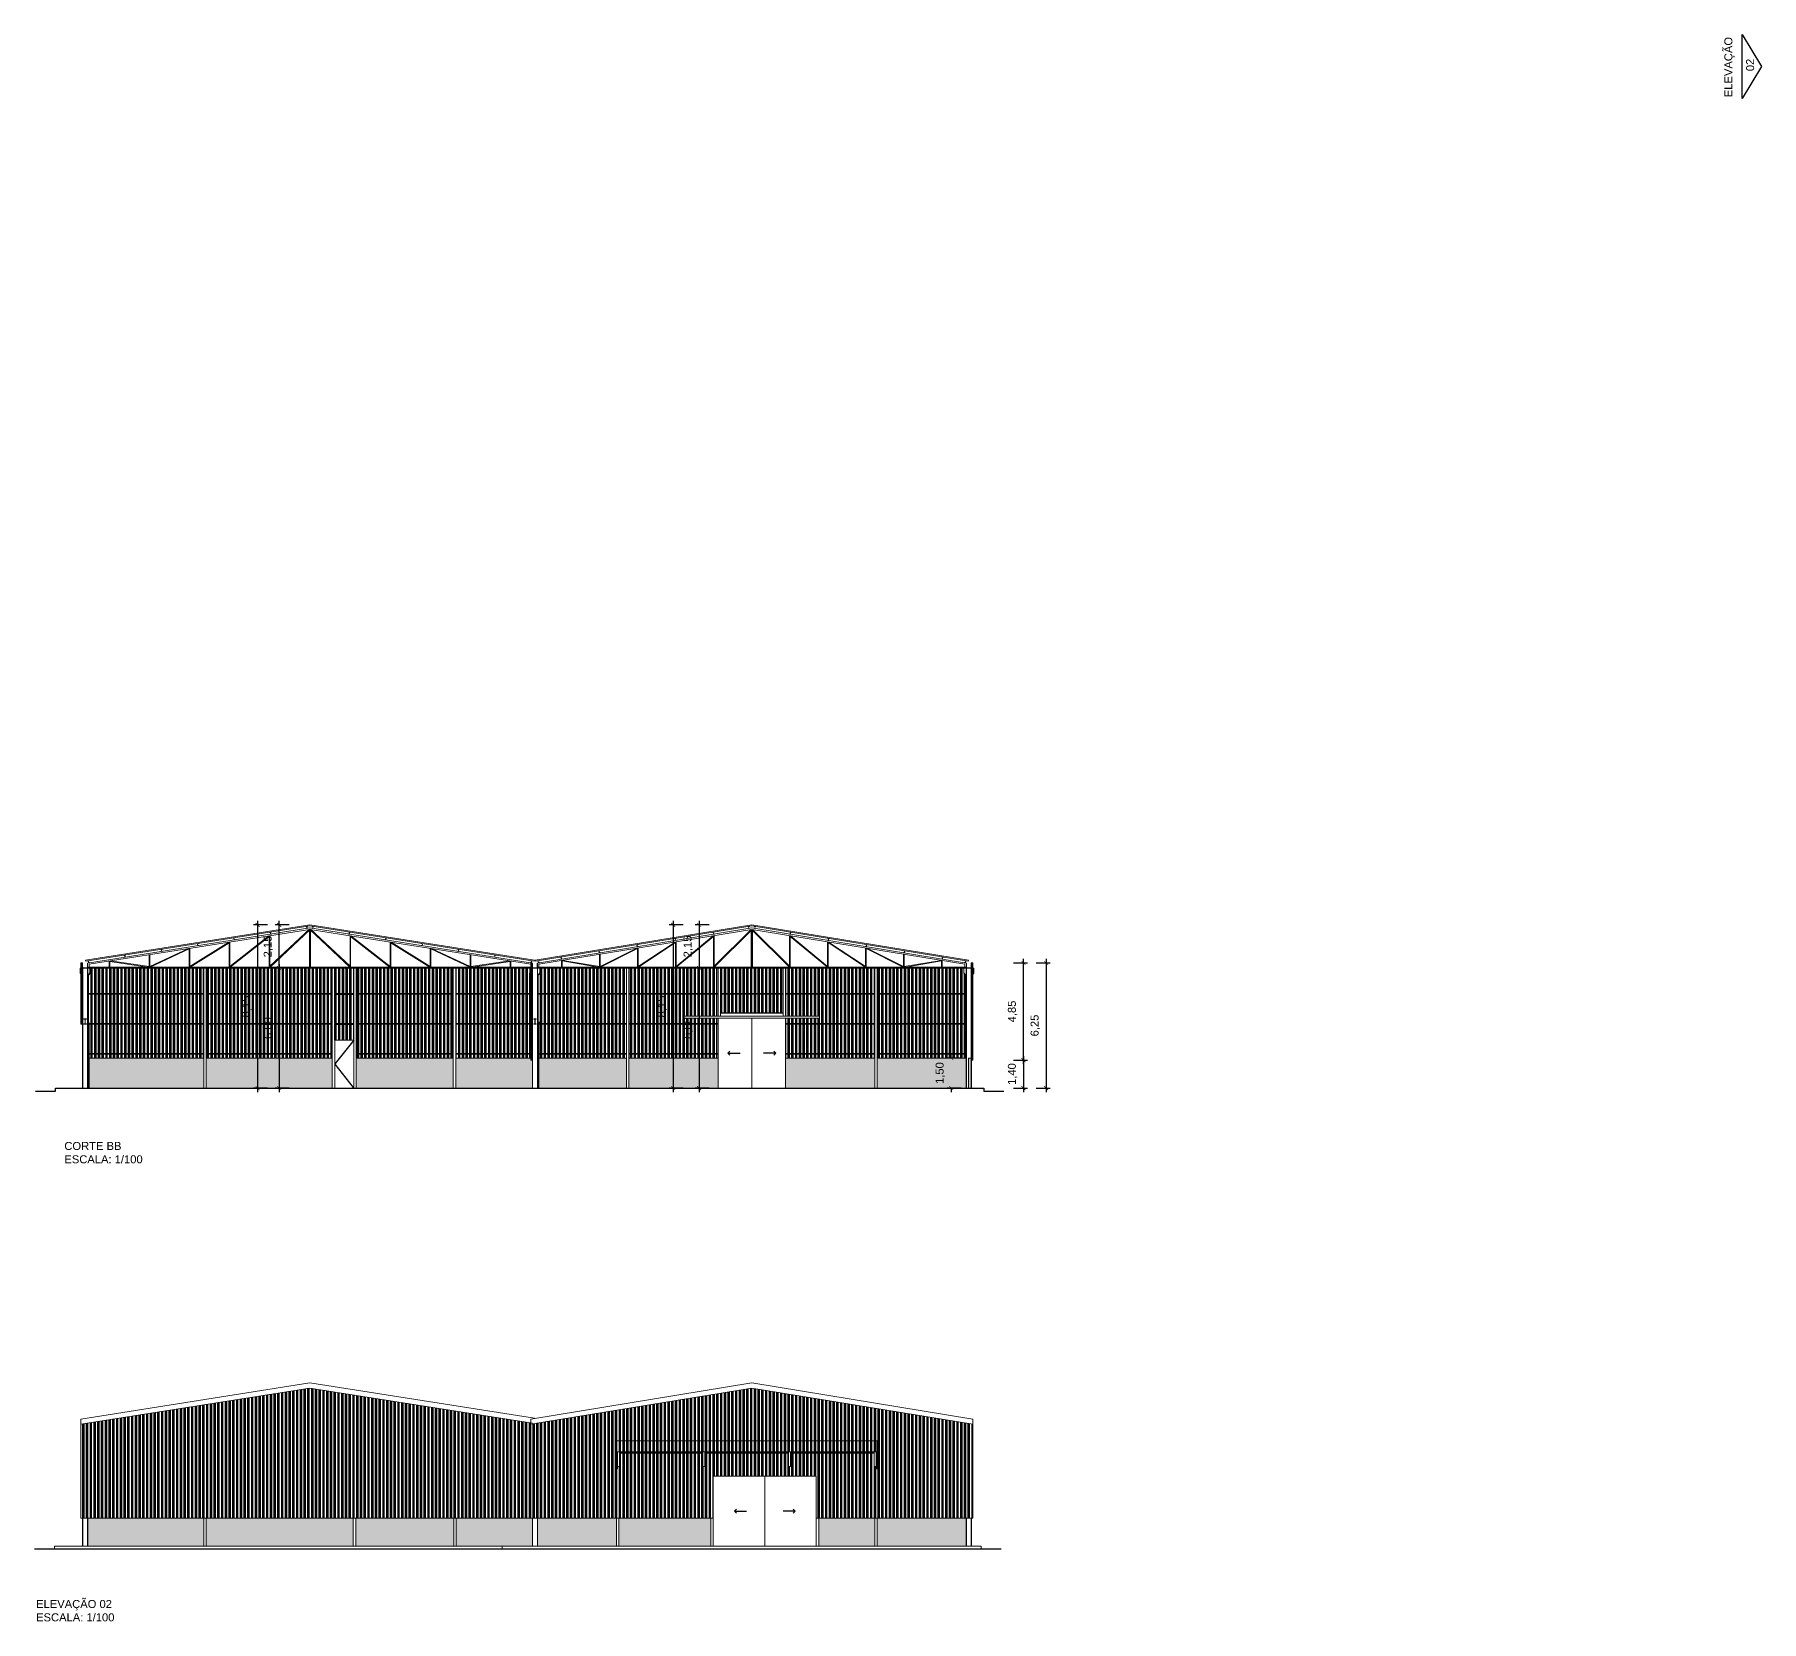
# Model space of a CAD drawing. Header units: inches. Extents: x 1286 to 7442, y -84 to 3420.
# Drawn here: x 2352.4 to 2438.7, y 57.8 to 137.1 of the extents above; entities that cross this region are included whole.
import ezdxf

# ---------------------------------------------------------------- set-up
doc = ezdxf.new("R2010")
doc.units = ezdxf.units.IN
doc.header["$LTSCALE"] = 3
doc.header["$MEASUREMENT"] = 0
doc.linetypes.add('DASHED', pattern=[0.75, 0.5, -0.25])
for name, color, linetype, lineweight in [('ARQ_AÇO', 4, 'Continuous', 5), ('ARQ_ESQUADRIAS', 3, 'Continuous', 5), ('ARQ_PAREDE', 5, 'Continuous', 5), ('ARQ_VISTA', 2, 'Continuous', 5)]:
    doc.layers.add(name, color=color, linetype=linetype, lineweight=lineweight)
for name, color, linetype in [('ARQ_COTAS', 133, 'Continuous'), ('ARQ_HATCH', 8, 'Continuous'), ('ARQ_INDICAÇÃO', 133, 'Continuous'), ('ARQ_TEXTO', 133, 'Continuous')]:
    doc.layers.add(name, color=color, linetype=linetype)
doc.styles.add('1 - 200', font='arial.ttf', dxfattribs={"height": 0.4})
doc.dimstyles.new('1 - 200', dxfattribs={"dimtxt": 0.4, "dimasz": 0.2, "dimexe": 0.2, "dimexo": 0.2, "dimgap": 0.3, "dimtad": 1, "dimzin": 4, "dimtxsty": '1 - 200', "dimblk": 'ARCHTICK', "dimcen": 0.1, "dimdle": 0.2, "dimclrd": 256, "dimclre": 256, "dimclrt": 256, "dimazin": 0, "dimtfac": 1, "dimtix": 1, "dimtofl": 0, "dimtmove": 2, "dimatfit": 3, "dimldrblk": 'OPEN90', "dimfxl": 0.5, "dimfxlon": 1, "dimtolj": 1, "dimtzin": 0, "dimlwd": -1, "dimlwe": -1, "dimarcsym": 0})
pattern_1 = [(37.5, (0, 0), (-0.01259867, 0.385364754), [0, -0.304, 0, -0.34, 0, -0.325]), (7.5, (0, 0), (0.35395534, 0.56442921), [0, -0.164, 0, -0.274, 0, -0.105]), (327.5, (-0.246, 0), (0.622828372, 0.00113181), [0, -0.1, 0, -0.36, 0, -0.47]), (317.5, (-0.246, 0), (0.60122532, 0.17553511), [0, -0.05, 0, -0.236, 0, -0.27])]

# ---------------------------------------------------------------- blocks, each defined once
blk = doc.blocks.new('A$Cad615786')
at = {"layer": 'ARQ_AÇO'}
blk.add_lwpolyline([(0.05, 0.005), (0.005, 0.005), (0.005, 0.095), (0.05, 0.095), (0.05, 0.1), (0, 0.1), (0, 0), (0.05, 0), (0.05, 0), (0.05, 0.005)], dxfattribs=at)
blk = doc.blocks.new('A$Cf1c9a2c4')
at = {"layer": 'ARQ_AÇO'}
blk.add_lwpolyline([(-0.01, 0.0025), (-0.01, 0.06), (0, 0.06), (0, -0.06), (-0.01, -0.06), (-0.01, -0.0025), (-0.25, -0.0025), (-0.25, -0.06), (-0.26, -0.06), (-0.26, 0.06), (-0.25, 0.06), (-0.25, 0.0025), (-0.01, 0.0025)], dxfattribs=at)
blk = doc.blocks.new('_ArchTick')
at = {"color": 0, "linetype": 'ByBlock', "const_width": 0.15}
blk.add_lwpolyline([(-0.5, -0.5), (0.5, 0.5)], dxfattribs=at)
blk = doc.blocks.new('*D183')
at = {"layer": 'ARQ_COTAS', "transparency": 16777216}
for p, q in [((2398.709, 85.995), (2398.009, 85.995)), ((2398.209, 85.995), (2398.209, 86.195)), ((2398.709, 84.495), (2398.009, 84.495)), ((2398.209, 84.495), (2398.209, 84.295))]:
    blk.add_line(p, q, dxfattribs=at)
at = {"layer": 'Defpoints', "color": 0, "transparency": 16777216}
for p in [(2399.066, 85.995), (2398.209, 84.495), (2399.066, 84.495)]:
    blk.add_point(p, dxfattribs=at)
at = {"layer": 'ARQ_COTAS', "transparency": 16777216, "xscale": 0.2, "yscale": 0.2, "zscale": 0.2}
for p, rotation in [((2398.209, 85.995), 270), ((2398.209, 84.495), 90)]:
    blk.add_blockref('_ArchTick', p, dxfattribs=dict(at, rotation=rotation))
at = {"layer": 'ARQ_COTAS', "transparency": 16777216, "insert": (2397.668, 85.245), "char_height": 0.4, "attachment_point": 5, "rotation": 90, "style": '1 - 200'}
blk.add_mtext('\\A1;1,50', dxfattribs=at)
blk = doc.blocks.new('_Open90')
at = {"color": 0, "linetype": 'ByBlock', "lineweight": -2}
for p, q in [((0, 0), (-1, 0)), ((-0.5, 0.5), (0, 0)), ((0, 0), (-0.5, -0.5))]:
    blk.add_line(p, q, dxfattribs=at)
blk = doc.blocks.new('*D184')
at = {"layer": 'ARQ_COTAS', "transparency": 16777216}
for p, q in [((2401.319, 85.895), (2402.019, 85.895)), ((2401.819, 86.095), (2401.819, 84.295)), ((2401.319, 84.495), (2402.019, 84.495))]:
    blk.add_line(p, q, dxfattribs=at)
at = {"layer": 'Defpoints', "color": 0, "transparency": 16777216}
for p in [(2399.296, 85.895), (2399.296, 84.495), (2401.819, 84.495)]:
    blk.add_point(p, dxfattribs=at)
at = {"layer": 'ARQ_COTAS', "transparency": 16777216, "xscale": 0.2, "yscale": 0.2, "zscale": 0.2}
for p, rotation in [((2401.819, 85.895), 90), ((2401.819, 84.495), 270)]:
    blk.add_blockref('_ArchTick', p, dxfattribs=dict(at, rotation=rotation))
at = {"layer": 'ARQ_COTAS', "transparency": 16777216, "insert": (2401.279, 85.195), "char_height": 0.4, "attachment_point": 5, "rotation": 90, "style": '1 - 200'}
blk.add_mtext('\\A1;1,40', dxfattribs=at)
blk = doc.blocks.new('*D185')
at = {"layer": 'ARQ_COTAS', "transparency": 16777216}
for p, q in [((2401.319, 90.747), (2402.019, 90.747)), ((2401.819, 85.695), (2401.819, 90.947)), ((2401.319, 85.895), (2402.019, 85.895))]:
    blk.add_line(p, q, dxfattribs=at)
at = {"layer": 'Defpoints', "color": 0, "transparency": 16777216}
for p in [(2399.296, 90.747), (2401.819, 90.747), (2399.296, 85.895)]:
    blk.add_point(p, dxfattribs=at)
at = {"layer": 'ARQ_COTAS', "transparency": 16777216, "xscale": 0.2, "yscale": 0.2, "zscale": 0.2}
for p, rotation in [((2401.819, 90.747), 90), ((2401.819, 85.895), 270)]:
    blk.add_blockref('_ArchTick', p, dxfattribs=dict(at, rotation=rotation))
at = {"layer": 'ARQ_COTAS', "transparency": 16777216, "insert": (2401.279, 88.321), "char_height": 0.4, "attachment_point": 5, "rotation": 90, "style": '1 - 200'}
blk.add_mtext('\\A1;4,85', dxfattribs=at)
blk = doc.blocks.new('*D186')
at = {"layer": 'ARQ_COTAS', "transparency": 16777216}
for p, q in [((2402.456, 90.747), (2403.156, 90.747)), ((2402.956, 90.947), (2402.956, 84.295)), ((2402.456, 84.495), (2403.156, 84.495))]:
    blk.add_line(p, q, dxfattribs=at)
at = {"layer": 'Defpoints', "color": 0, "transparency": 16777216}
for p in [(2399.296, 90.747), (2399.296, 84.495), (2402.956, 84.495)]:
    blk.add_point(p, dxfattribs=at)
at = {"layer": 'ARQ_COTAS', "transparency": 16777216, "xscale": 0.2, "yscale": 0.2, "zscale": 0.2}
for p, rotation in [((2402.956, 90.747), 90), ((2402.956, 84.495), 270)]:
    blk.add_blockref('_ArchTick', p, dxfattribs=dict(at, rotation=rotation))
at = {"layer": 'ARQ_COTAS', "transparency": 16777216, "insert": (2402.415, 87.621), "char_height": 0.4, "attachment_point": 5, "rotation": 90, "style": '1 - 200'}
blk.add_mtext('\\A1;6,25', dxfattribs=at)
blk = doc.blocks.new('*D187')
at = {"layer": 'ARQ_COTAS', "transparency": 16777216}
for p, q in [((2364.624, 90.695), (2364.624, 84.295)), ((2365.124, 90.495), (2364.424, 90.495)), ((2365.124, 84.495), (2364.424, 84.495))]:
    blk.add_line(p, q, dxfattribs=at)
at = {"layer": 'Defpoints', "color": 0, "transparency": 16777216}
for p in [(2366.161, 90.495), (2364.624, 84.495), (2366.161, 84.495)]:
    blk.add_point(p, dxfattribs=at)
at = {"layer": 'ARQ_COTAS', "transparency": 16777216, "xscale": 0.2, "yscale": 0.2, "zscale": 0.2}
for p, rotation in [((2364.624, 90.495), 90), ((2364.624, 84.495), 270)]:
    blk.add_blockref('_ArchTick', p, dxfattribs=dict(at, rotation=rotation))
at = {"layer": 'ARQ_COTAS', "transparency": 16777216, "insert": (2364.083, 87.495), "char_height": 0.4, "attachment_point": 5, "rotation": 90, "style": '1 - 200'}
blk.add_mtext('\\A1;6,00', dxfattribs=at)
blk = doc.blocks.new('*D188')
at = {"layer": 'ARQ_COTAS', "transparency": 16777216}
for p, q in [((2365.124, 92.647), (2364.424, 92.647)), ((2364.624, 90.295), (2364.624, 92.847)), ((2365.124, 90.495), (2364.424, 90.495))]:
    blk.add_line(p, q, dxfattribs=at)
at = {"layer": 'Defpoints', "color": 0, "transparency": 16777216}
for p in [(2364.624, 92.647), (2366.16, 92.647), (2366.161, 90.495)]:
    blk.add_point(p, dxfattribs=at)
at = {"layer": 'ARQ_COTAS', "transparency": 16777216, "xscale": 0.2, "yscale": 0.2, "zscale": 0.2}
for p, rotation in [((2364.624, 92.647), 90), ((2364.624, 90.495), 270)]:
    blk.add_blockref('_ArchTick', p, dxfattribs=dict(at, rotation=rotation))
at = {"layer": 'ARQ_COTAS', "transparency": 16777216, "insert": (2364.083, 91.571), "char_height": 0.4, "attachment_point": 5, "rotation": 90, "style": '1 - 200'}
blk.add_mtext('\\A1;2,15', dxfattribs=at)
blk = doc.blocks.new('*D189')
at = {"layer": 'ARQ_COTAS', "transparency": 16777216}
for p, q in [((2364.045, 92.647), (2363.345, 92.647)), ((2363.545, 92.847), (2363.545, 84.295)), ((2364.045, 84.495), (2363.345, 84.495))]:
    blk.add_line(p, q, dxfattribs=at)
at = {"layer": 'Defpoints', "color": 0, "transparency": 16777216}
for p in [(2366.16, 92.647), (2363.545, 84.495), (2366.161, 84.495)]:
    blk.add_point(p, dxfattribs=at)
at = {"layer": 'ARQ_COTAS', "transparency": 16777216, "xscale": 0.2, "yscale": 0.2, "zscale": 0.2}
for p, rotation in [((2363.545, 92.647), 90), ((2363.545, 84.495), 270)]:
    blk.add_blockref('_ArchTick', p, dxfattribs=dict(at, rotation=rotation))
at = {"layer": 'ARQ_COTAS', "transparency": 16777216, "insert": (2363.004, 88.571), "char_height": 0.4, "attachment_point": 5, "rotation": 90, "style": '1 - 200'}
blk.add_mtext('\\A1;8,15', dxfattribs=at)
blk = doc.blocks.new('*D190')
at = {"layer": 'ARQ_COTAS', "transparency": 16777216}
for p, q in [((2386.113, 92.647), (2385.413, 92.647)), ((2385.613, 92.847), (2385.613, 90.295)), ((2386.113, 90.495), (2385.413, 90.495))]:
    blk.add_line(p, q, dxfattribs=at)
at = {"layer": 'Defpoints', "color": 0, "transparency": 16777216}
for p in [(2388.246, 92.647), (2385.613, 90.495), (2388.246, 90.495)]:
    blk.add_point(p, dxfattribs=at)
at = {"layer": 'ARQ_COTAS', "transparency": 16777216, "xscale": 0.2, "yscale": 0.2, "zscale": 0.2}
for p, rotation in [((2385.613, 92.647), 90), ((2385.613, 90.495), 270)]:
    blk.add_blockref('_ArchTick', p, dxfattribs=dict(at, rotation=rotation))
at = {"layer": 'ARQ_COTAS', "transparency": 16777216, "insert": (2385.072, 91.571), "char_height": 0.4, "attachment_point": 5, "rotation": 90, "style": '1 - 200'}
blk.add_mtext('\\A1;2,15', dxfattribs=at)
blk = doc.blocks.new('*D191')
at = {"layer": 'ARQ_COTAS', "transparency": 16777216}
for p, q in [((2385.613, 90.695), (2385.613, 84.295)), ((2386.113, 90.495), (2385.413, 90.495)), ((2386.113, 84.495), (2385.413, 84.495))]:
    blk.add_line(p, q, dxfattribs=at)
at = {"layer": 'Defpoints', "color": 0, "transparency": 16777216}
for p in [(2388.246, 90.495), (2385.613, 84.495), (2388.246, 84.495)]:
    blk.add_point(p, dxfattribs=at)
at = {"layer": 'ARQ_COTAS', "transparency": 16777216, "xscale": 0.2, "yscale": 0.2, "zscale": 0.2}
for p, rotation in [((2385.613, 90.495), 90), ((2385.613, 84.495), 270)]:
    blk.add_blockref('_ArchTick', p, dxfattribs=dict(at, rotation=rotation))
at = {"layer": 'ARQ_COTAS', "transparency": 16777216, "insert": (2385.072, 87.495), "char_height": 0.4, "attachment_point": 5, "rotation": 90, "style": '1 - 200'}
blk.add_mtext('\\A1;6,00', dxfattribs=at)
blk = doc.blocks.new('*D192')
at = {"layer": 'ARQ_COTAS', "transparency": 16777216}
for p, q in [((2384.815, 92.647), (2384.115, 92.647)), ((2384.315, 92.847), (2384.315, 84.295)), ((2384.815, 84.495), (2384.115, 84.495))]:
    blk.add_line(p, q, dxfattribs=at)
at = {"layer": 'Defpoints', "color": 0, "transparency": 16777216}
for p in [(2388.246, 92.647), (2384.315, 84.495), (2388.246, 84.495)]:
    blk.add_point(p, dxfattribs=at)
at = {"layer": 'ARQ_COTAS', "transparency": 16777216, "xscale": 0.2, "yscale": 0.2, "zscale": 0.2}
for p, rotation in [((2384.315, 92.647), 90), ((2384.315, 84.495), 270)]:
    blk.add_blockref('_ArchTick', p, dxfattribs=dict(at, rotation=rotation))
at = {"layer": 'ARQ_COTAS', "transparency": 16777216, "insert": (2383.774, 88.571), "char_height": 0.4, "attachment_point": 5, "rotation": 90, "style": '1 - 200'}
blk.add_mtext('\\A1;8,15', dxfattribs=at)

msp = doc.modelspace()

# ---------------------------------------------------------------- hatches: boundary and pattern name
at = {"layer": 'ARQ_HATCH'}
h = msp.add_hatch(dxfattribs=at)
h.set_pattern_fill('ANSI32', scale=0.5, angle=45)
h.set_pattern_definition([(90, (2367.97028, 87.28507), (-0.1875, 0), []), (90, (2368.03278, 87.34757), (-0.1875, 0), [])])
h.paths.add_polyline_path([(2368.346, 87.695), (2367.396, 87.695), (2367.396, 86.895), (2368.346, 86.895)])
h.paths.add_polyline_path([(2368.346, 89.195), (2367.396, 89.195), (2367.396, 87.725), (2368.346, 87.725)])
h.paths.add_polyline_path([(2368.346, 90.495), (2367.396, 90.495), (2367.396, 89.225), (2368.346, 89.225)])
h.paths.add_polyline_path([(2377.196, 86.195), (2373.446, 86.195), (2373.446, 85.995), (2377.196, 85.995)])
h.paths.add_polyline_path([(2373.326, 86.195), (2368.466, 86.195), (2368.466, 85.995), (2373.326, 85.995)])
h.paths.add_polyline_path([(2367.276, 86.195), (2360.976, 86.195), (2360.976, 85.995), (2367.276, 85.995)])
h.paths.add_polyline_path([(2360.856, 86.195), (2355.126, 86.195), (2355.126, 85.995), (2360.856, 85.995)])
h.paths.add_polyline_path([(2373.326, 87.695), (2368.466, 87.695), (2368.466, 86.225), (2373.326, 86.225)])
h.paths.add_polyline_path([(2377.196, 87.695), (2373.446, 87.695), (2373.446, 86.225), (2377.196, 86.225)])
h.paths.add_polyline_path([(2377.196, 89.195), (2373.446, 89.195), (2373.446, 87.725), (2377.196, 87.725)])
h.paths.add_polyline_path([(2373.326, 89.195), (2368.466, 89.195), (2368.466, 87.725), (2373.326, 87.725)])
h.paths.add_polyline_path([(2373.326, 90.495), (2368.466, 90.495), (2368.466, 89.225), (2373.326, 89.225)])
h.paths.add_polyline_path([(2377.196, 90.195), (2377.156, 90.245), (2377.156, 90.495), (2373.446, 90.495), (2373.446, 89.225), (2377.196, 89.225)])
h.paths.add_polyline_path([(2367.276, 90.495), (2360.976, 90.495), (2360.976, 89.225), (2367.276, 89.225)])
h.paths.add_polyline_path([(2367.276, 89.195), (2360.976, 89.195), (2360.976, 87.725), (2367.276, 87.725)])
h.paths.add_polyline_path([(2367.276, 87.695), (2360.976, 87.695), (2360.976, 86.225), (2367.276, 86.225)])
h.paths.add_polyline_path([(2360.856, 87.695), (2355.126, 87.695), (2355.126, 86.225), (2360.856, 86.225)])
h.paths.add_polyline_path([(2360.856, 89.195), (2355.056, 89.195), (2355.056, 87.755), (2355.126, 87.755), (2360.856, 87.725)])
h.paths.add_polyline_path([(2360.856, 90.495), (2355.176, 90.495), (2355.176, 90.245), (2355.056, 90.095), (2355.056, 89.225), (2360.856, 89.225)])
h = msp.add_hatch(dxfattribs=at)
h.set_pattern_fill('ANSI32', color=250, scale=0.5, angle=45)
h.paths.add_polyline_path([(2386.556, 87.695), (2382.106, 87.695), (2382.106, 86.225), (2386.556, 86.225)])
h.paths.add_polyline_path([(2381.986, 87.695), (2377.606, 87.695), (2377.606, 86.225), (2381.986, 86.225)])
h.paths.add_polyline_path([(2381.986, 89.195), (2377.536, 89.195), (2377.536, 87.795), (2377.626, 87.795), (2377.626, 87.725), (2381.986, 87.725)])
h.paths.add_polyline_path([(2386.556, 89.195), (2382.106, 89.195), (2382.106, 87.725), (2386.556, 87.725), (2386.556, 87.995), (2384.866, 87.995), (2384.866, 88.095), (2386.556, 88.095)])
h.paths.add_polyline_path([(2386.556, 90.495), (2382.106, 90.495), (2382.106, 89.225), (2386.556, 89.225)])
h.paths.add_polyline_path([(2381.986, 90.495), (2377.656, 90.495), (2377.656, 90.245), (2377.536, 90.095), (2377.536, 89.225), (2381.986, 89.225)])
h.paths.add_polyline_path([(2389.816, 90.495), (2386.676, 90.495), (2386.676, 89.225), (2389.816, 89.225)])
h.paths.add_polyline_path([(2389.816, 89.195), (2386.676, 89.195), (2386.676, 88.255), (2389.816, 88.255)])
h.paths.add_polyline_path([(2394.386, 89.195), (2389.936, 89.195), (2389.936, 88.095), (2391.626, 88.095), (2391.626, 87.995), (2389.936, 87.995), (2389.936, 87.725), (2394.386, 87.725)])
h.paths.add_polyline_path([(2394.386, 87.695), (2389.936, 87.695), (2389.936, 86.225), (2394.386, 86.225)])
h.paths.add_polyline_path([(2398.956, 87.695), (2394.506, 87.695), (2394.506, 86.225), (2398.956, 86.225)])
h.paths.add_polyline_path([(2398.956, 89.195), (2394.506, 89.195), (2394.506, 87.725), (2398.956, 87.725)])
h.paths.add_polyline_path([(2398.956, 90.095), (2398.836, 90.245), (2398.836, 90.495), (2394.506, 90.495), (2394.506, 89.225), (2398.956, 89.225)])
h.paths.add_polyline_path([(2394.386, 90.495), (2389.936, 90.495), (2389.936, 89.225), (2394.386, 89.225)])
h.paths.add_polyline_path([(2386.556, 86.195), (2382.106, 86.195), (2382.106, 85.995), (2386.556, 85.995)])
h.paths.add_polyline_path([(2381.986, 86.195), (2377.606, 86.195), (2377.606, 85.995), (2381.986, 85.995)])
h.paths.add_polyline_path([(2394.386, 86.195), (2389.936, 86.195), (2389.936, 85.995), (2394.386, 85.995)])
h.paths.add_polyline_path([(2398.956, 86.195), (2394.506, 86.195), (2394.506, 85.995), (2398.956, 85.995)])
h = msp.add_hatch(dxfattribs=at)
h.set_pattern_fill('AR-SAND', scale=0.2)
h.set_pattern_definition(pattern_1)
h.paths.add_polyline_path([(2367.276, 85.995), (2360.976, 85.995), (2360.976, 84.495), (2367.276, 84.495)])
h.paths.add_polyline_path([(2360.856, 85.995), (2355.126, 85.995), (2355.126, 84.495), (2360.856, 84.495)])
h.paths.add_polyline_path([(2377.276, 85.995), (2377.246, 85.995), (2377.246, 85.895), (2377.196, 85.895), (2377.196, 85.995), (2373.446, 85.995), (2373.446, 84.495), (2377.276, 84.495)])
h.paths.add_polyline_path([(2373.326, 85.995), (2368.466, 85.995), (2368.466, 84.495), (2373.326, 84.495)])
h = msp.add_hatch(dxfattribs=at)
h.set_pattern_fill('AR-SAND', color=250, scale=0.2)
h.set_pattern_definition(pattern_1)
h.paths.add_polyline_path([(2381.986, 85.995), (2377.606, 85.995), (2377.606, 84.495), (2381.986, 84.495)])
h.paths.add_polyline_path([(2386.556, 85.995), (2382.106, 85.995), (2382.106, 84.495), (2386.556, 84.495)])
h.paths.add_polyline_path([(2394.386, 85.995), (2389.936, 85.995), (2389.936, 84.495), (2394.386, 84.495)])
h.paths.add_polyline_path([(2398.956, 85.995), (2394.506, 85.995), (2394.506, 84.495), (2398.956, 84.495)])
h = msp.add_hatch(dxfattribs=at)
h.set_pattern_fill('ANSI32', color=250, scale=0.5, angle=45)
h.paths.add_polyline_path([(2377.196, 67.771), (2366.16, 69.509), (2354.716, 67.706), (2354.716, 63.01), (2377.196, 63.01)])
h = msp.add_hatch(dxfattribs=at)
h.set_pattern_fill('ANSI32', color=2, scale=0.5, angle=45)
h.paths.add_polyline_path([(2386.316, 65.11), (2391.466, 65.11), (2391.466, 63.01), (2399.296, 63.01), (2399.296, 67.705), (2388.246, 69.508), (2377.196, 67.705), (2377.196, 63.01), (2386.316, 63.01)])
h.paths.add_polyline_path([(2381.476, 65.476), (2381.476, 66.328), (2381.476, 66.864), (2394.506, 66.864), (2394.506, 66.328), (2394.506, 65.476), (2394.456, 65.476), (2394.456, 65.581), (2394.356, 65.581), (2394.356, 66.251), (2390.18, 66.251), (2390.18, 65.581), (2390.08, 65.581), (2390.08, 66.251), (2385.903, 66.251), (2385.903, 65.581), (2385.803, 65.581), (2385.803, 66.251), (2381.626, 66.251), (2381.626, 65.581), (2381.526, 65.581), (2381.526, 65.476)], flags=16)
h = msp.add_hatch(dxfattribs=at)
h.set_pattern_fill('ANSI32', color=3, scale=0.5, angle=45)
h.paths.add_polyline_path([(2394.506, 66.864), (2381.476, 66.864), (2381.476, 66.328), (2394.506, 66.328)])
h = msp.add_hatch(dxfattribs=at)
h.set_pattern_fill('AR-SAND', color=250, scale=0.2)
h.set_pattern_definition(pattern_1)
h.paths.add_polyline_path([(2377.276, 63.01), (2377.196, 63.01), (2373.476, 63.01), (2373.476, 61.61), (2375.764, 61.61), (2377.276, 61.61)])
h.paths.add_polyline_path([(2368.326, 63.01), (2360.976, 63.01), (2360.976, 61.61), (2368.326, 61.61)])
h.paths.add_polyline_path([(2373.356, 63.01), (2368.446, 63.01), (2368.446, 61.61), (2373.356, 61.61)])
h.paths.add_polyline_path([(2360.856, 63.01), (2355.056, 63.01), (2355.056, 61.61), (2360.856, 61.61)])
h = msp.add_hatch(dxfattribs=at)
h.set_pattern_fill('AR-SAND', scale=0.2)
h.set_pattern_definition(pattern_1)
h.paths.add_polyline_path([(2398.956, 63.01), (2394.506, 63.01), (2394.506, 61.61), (2398.956, 61.61)])
h.paths.add_polyline_path([(2394.386, 63.01), (2391.586, 63.01), (2391.586, 61.61), (2394.386, 61.61)])
h.paths.add_polyline_path([(2386.196, 63.01), (2381.596, 63.01), (2381.596, 61.61), (2386.196, 61.61)])
h.paths.add_polyline_path([(2381.476, 63.01), (2377.536, 63.01), (2377.536, 61.61), (2381.476, 61.61)])
at = {"layer": 'ARQ_PAREDE'}
h = msp.add_hatch(color=8, dxfattribs=at)
h.dxf.hatch_style = 1
h.paths.add_polyline_path([(2399.066, 85.995), (2399.206, 85.995), (2399.206, 84.495), (2399.066, 84.495)])

# ---------------------------------------------------------------- linework, layer by layer
for p, q in [((2367.396, 89.225), (2368.346, 89.225)), ((2367.396, 89.195), (2368.346, 89.195)), ((2367.396, 87.725), (2368.346, 87.725)), ((2367.396, 87.695), (2368.346, 87.695))]:
    msp.add_line(p, q)
at = {"color": 6}
msp.add_line((2400.705, 61.46), (2352.395, 61.46), dxfattribs=at)
msp.add_lwpolyline([(2352.44, 84.345), (2353.44, 84.345), (2353.44, 84.495), (2399.833, 84.495), (2399.833, 84.345), (2400.833, 84.345)], dxfattribs=at)
at = {"layer": 'ARQ_AÇO'}
msp.add_lwpolyline([(2354.944, 90.88), (2366.16, 92.647), (2377.376, 90.881), (2377.369, 90.831), (2366.16, 92.596), (2354.952, 90.831), (2354.944, 90.88)], dxfattribs=at)
for points in [[(2388.246, 92.647), (2399.066, 90.881), (2399.058, 90.831), (2388.246, 92.596), (2377.432, 90.831), (2377.424, 90.88)], [(2354.716, 87.695), (2354.766, 87.695), (2354.766, 90.745), (2354.716, 90.745)], [(2354.766, 90.715), (2354.796, 90.715), (2354.796, 90.745), (2354.766, 90.745)], [(2377.196, 87.695), (2377.246, 87.695), (2377.246, 90.745), (2377.196, 90.745)], [(2377.246, 90.715), (2377.276, 90.715), (2377.276, 90.745), (2377.246, 90.745)], [(2399.246, 90.715), (2399.216, 90.715), (2399.216, 90.745), (2399.246, 90.745)], [(2399.246, 90.745), (2399.296, 90.745), (2399.296, 85.895), (2399.246, 85.895)], [(2354.766, 89.195), (2354.796, 89.195), (2354.796, 89.225), (2354.766, 89.225)], [(2377.246, 89.195), (2377.276, 89.195), (2377.276, 89.225), (2377.246, 89.225)], [(2399.246, 89.195), (2399.216, 89.195), (2399.216, 89.225), (2399.246, 89.225)], [(2354.766, 87.695), (2354.796, 87.695), (2354.796, 87.725), (2354.766, 87.725)], [(2354.766, 87.695), (2354.796, 87.695), (2354.796, 87.725), (2354.766, 87.725)], [(2377.246, 87.695), (2377.276, 87.695), (2377.276, 87.725), (2377.246, 87.725)], [(2399.246, 87.695), (2399.216, 87.695), (2399.216, 87.725), (2399.246, 87.725)], [(2399.246, 86.195), (2399.216, 86.195), (2399.216, 86.225), (2399.246, 86.225)]]:
    msp.add_lwpolyline(points, close=True, dxfattribs=at)
for points in [[(2354.716, 90.745), (2354.796, 90.745), (2354.796, 90.545, 0.414214), (2354.846, 90.495), (2354.996, 90.495, 0.414214), (2355.046, 90.545), (2355.046, 90.745), (2355.044, 90.745), (2355.044, 90.545, -0.414214), (2354.996, 90.497), (2354.846, 90.497, -0.414214), (2354.798, 90.545), (2354.798, 90.747), (2354.714, 90.747), (2354.714, 90.495), (2354.716, 90.495)], [(2399.296, 90.745), (2399.216, 90.745), (2399.216, 90.545, -0.414214), (2399.166, 90.495), (2399.016, 90.495, -0.414214), (2398.966, 90.545), (2398.966, 90.745), (2398.968, 90.745), (2398.968, 90.545, 0.414214), (2399.016, 90.497), (2399.166, 90.497, 0.414214), (2399.214, 90.545), (2399.214, 90.747), (2399.298, 90.747), (2399.298, 90.495), (2399.296, 90.495)]]:
    msp.add_lwpolyline(points, format="xyb", close=True, dxfattribs=at)
msp.add_lwpolyline([(2377.276, 90.745), (2377.276, 90.545, 0.414214), (2377.326, 90.495), (2377.476, 90.495, 0.414214), (2377.526, 90.545), (2377.526, 90.745), (2377.524, 90.745), (2377.524, 90.545, -0.414214), (2377.476, 90.497), (2377.326, 90.497, -0.414214), (2377.278, 90.545), (2377.278, 90.745), (2377.276, 90.745)], format="xyb", dxfattribs=at)
at = {"layer": 'ARQ_COTAS'}
msp.add_lwpolyline([(2437.746, 137.134), (2438.706, 135.534), (2437.746, 133.934), (2437.746, 137.134)], dxfattribs=at)
at = {"layer": 'ARQ_ESQUADRIAS'}
for points in [[(2355.076, 87.755), (2355.126, 87.755), (2355.126, 84.495), (2355.076, 84.495)], [(2377.556, 87.755), (2377.606, 87.755), (2377.606, 84.495), (2377.556, 84.495)]]:
    msp.add_lwpolyline(points, close=True, dxfattribs=at)
msp.add_lwpolyline([(2377.556, 87.695), (2377.536, 87.695), (2377.536, 87.795), (2377.626, 87.795), (2377.626, 87.695), (2377.606, 87.695)], dxfattribs=at)
at = {"layer": 'ARQ_INDICAÇÃO', "linetype": 'DASHED'}
msp.add_lwpolyline([(2368.346, 86.895), (2367.396, 85.695), (2368.346, 84.495)], dxfattribs=at)
at = {"layer": 'ARQ_PAREDE'}
msp.add_lwpolyline([(2399.066, 85.995), (2399.206, 85.995), (2399.206, 84.495), (2399.066, 84.495)], close=True, dxfattribs=at)
at = {"layer": 'ARQ_VISTA'}
for p, q in [((2354.796, 90.495), (2354.796, 84.495)), ((2354.806, 90.495), (2354.806, 84.495)), ((2355.046, 90.495), (2355.046, 84.495)), ((2355.056, 90.495), (2355.056, 84.495)), ((2377.276, 90.495), (2377.276, 84.495)), ((2377.286, 90.495), (2377.286, 84.495)), ((2377.526, 90.495), (2377.526, 84.495)), ((2377.536, 90.495), (2377.536, 84.495)), ((2398.956, 90.495), (2398.956, 84.495)), ((2398.966, 90.495), (2398.966, 84.495)), ((2399.206, 90.495), (2399.206, 84.495)), ((2399.216, 90.495), (2399.216, 84.495)), ((2385.803, 66.3), (2381.626, 66.3)), ((2385.803, 66.295), (2381.626, 66.295)), ((2385.803, 66.29), (2381.626, 66.29)), ((2385.803, 66.261), (2381.626, 66.261)), ((2385.803, 66.256), (2381.626, 66.256)), ((2385.803, 66.251), (2381.626, 66.251)), ((2390.08, 66.3), (2385.903, 66.3)), ((2390.08, 66.295), (2385.903, 66.295)), ((2390.08, 66.29), (2385.903, 66.29)), ((2390.08, 66.261), (2385.903, 66.261)), ((2390.08, 66.256), (2385.903, 66.256)), ((2390.08, 66.251), (2385.903, 66.251)), ((2394.356, 66.3), (2390.18, 66.3)), ((2394.356, 66.295), (2390.18, 66.295)), ((2394.356, 66.29), (2390.18, 66.29)), ((2394.356, 66.261), (2390.18, 66.261)), ((2394.356, 66.256), (2390.18, 66.256)), ((2394.356, 66.251), (2390.18, 66.251))]:
    msp.add_line(p, q, dxfattribs=at)
at = {"layer": 'ARQ_VISTA', "color": 7}
for p, q in [((2360.856, 84.495), (2360.856, 90.495)), ((2360.976, 84.495), (2360.976, 90.495)), ((2367.276, 84.495), (2367.276, 90.495)), ((2367.396, 86.895), (2367.396, 90.495)), ((2368.346, 86.895), (2368.346, 90.495)), ((2368.466, 84.495), (2368.466, 90.495)), ((2373.326, 84.495), (2373.326, 90.495)), ((2373.446, 84.495), (2373.446, 90.495)), ((2360.856, 89.225), (2355.056, 89.225)), ((2360.856, 89.195), (2355.056, 89.195)), ((2367.276, 89.225), (2360.976, 89.225)), ((2367.276, 89.195), (2360.976, 89.195)), ((2373.326, 89.225), (2368.466, 89.225)), ((2373.326, 89.195), (2368.466, 89.195)), ((2377.196, 89.225), (2373.446, 89.225)), ((2377.196, 89.195), (2373.446, 89.195)), ((2360.856, 87.725), (2355.056, 87.725)), ((2360.856, 87.695), (2355.056, 87.695)), ((2367.276, 87.725), (2360.976, 87.725)), ((2367.276, 87.695), (2360.976, 87.695)), ((2373.326, 87.725), (2368.466, 87.725)), ((2373.326, 87.695), (2368.466, 87.695)), ((2377.196, 87.725), (2373.446, 87.725)), ((2377.196, 87.695), (2373.446, 87.695)), ((2360.856, 86.225), (2355.056, 86.225)), ((2360.856, 86.195), (2355.056, 86.195)), ((2360.856, 85.995), (2355.056, 85.995)), ((2367.276, 86.225), (2360.976, 86.225)), ((2367.276, 86.195), (2360.976, 86.195)), ((2367.276, 85.995), (2360.976, 85.995)), ((2373.326, 86.225), (2368.466, 86.225)), ((2373.326, 86.195), (2368.466, 86.195)), ((2373.326, 85.995), (2368.466, 85.995)), ((2377.196, 86.225), (2373.446, 86.225)), ((2377.196, 86.195), (2373.446, 86.195)), ((2377.196, 85.995), (2373.446, 85.995)), ((2377.276, 85.995), (2377.246, 85.995)), ((2377.276, 63.01), (2377.276, 61.61)), ((2377.286, 63.01), (2377.286, 61.61)), ((2377.526, 63.01), (2377.526, 61.61)), ((2377.536, 63.01), (2377.536, 61.61)), ((2381.476, 61.61), (2381.476, 63.01)), ((2381.596, 61.61), (2381.596, 63.01)), ((2386.196, 61.61), (2386.196, 63.01)), ((2386.316, 61.61), (2386.316, 63.01)), ((2391.466, 61.61), (2391.466, 63.01)), ((2391.586, 61.61), (2391.586, 63.01)), ((2394.386, 61.61), (2394.386, 63.01)), ((2394.506, 61.61), (2394.506, 63.01)), ((2398.956, 63.01), (2398.956, 61.61)), ((2398.966, 63.01), (2398.966, 61.61)), ((2399.206, 63.01), (2399.206, 61.61)), ((2399.216, 63.01), (2399.216, 61.61))]:
    msp.add_line(p, q, dxfattribs=at)
at = {"layer": 'ARQ_VISTA', "color": 250}
for p, q in [((2381.986, 84.495), (2381.986, 90.495)), ((2382.106, 84.495), (2382.106, 90.495)), ((2386.556, 88.095), (2386.556, 90.495)), ((2386.676, 88.095), (2386.676, 90.495)), ((2389.816, 88.095), (2389.816, 90.495)), ((2389.936, 88.095), (2389.936, 90.495)), ((2394.386, 84.495), (2394.386, 90.495)), ((2394.506, 84.495), (2394.506, 90.495)), ((2381.986, 89.225), (2377.536, 89.225)), ((2381.986, 89.195), (2377.536, 89.195)), ((2386.556, 89.225), (2382.106, 89.225)), ((2386.556, 89.195), (2382.106, 89.195)), ((2389.816, 89.225), (2386.676, 89.225)), ((2389.816, 89.195), (2386.676, 89.195)), ((2394.386, 89.225), (2389.936, 89.225)), ((2394.386, 89.195), (2389.936, 89.195)), ((2398.956, 89.225), (2394.506, 89.225)), ((2398.956, 89.195), (2394.506, 89.195)), ((2386.676, 88.255), (2389.816, 88.255)), ((2386.676, 88.245), (2389.816, 88.245)), ((2381.986, 87.725), (2377.626, 87.725)), ((2381.986, 87.695), (2377.626, 87.695)), ((2386.556, 87.725), (2382.106, 87.725)), ((2386.556, 87.695), (2382.106, 87.695)), ((2394.386, 87.725), (2389.936, 87.725)), ((2394.386, 87.695), (2389.936, 87.695)), ((2398.956, 87.725), (2394.506, 87.725)), ((2398.956, 87.695), (2394.506, 87.695)), ((2381.986, 86.225), (2377.536, 86.225)), ((2381.986, 86.195), (2377.536, 86.195)), ((2377.536, 85.995), (2381.986, 85.995)), ((2386.556, 86.225), (2382.106, 86.225)), ((2386.556, 86.195), (2382.106, 86.195)), ((2382.106, 85.995), (2386.556, 85.995)), ((2394.386, 86.225), (2389.936, 86.225)), ((2394.386, 86.195), (2389.936, 86.195)), ((2389.936, 85.995), (2394.386, 85.995)), ((2398.956, 86.225), (2394.506, 86.225)), ((2398.956, 86.195), (2394.506, 86.195)), ((2394.506, 85.995), (2398.956, 85.995)), ((2354.796, 63.01), (2354.796, 61.61)), ((2354.806, 63.01), (2354.806, 61.61)), ((2355.046, 63.01), (2355.046, 61.61)), ((2355.056, 63.01), (2355.056, 61.61)), ((2360.856, 63.01), (2360.856, 61.61)), ((2360.976, 63.01), (2360.976, 61.61)), ((2368.326, 63.01), (2368.326, 61.61)), ((2368.446, 63.01), (2368.446, 61.61)), ((2373.356, 63.01), (2373.356, 61.61)), ((2373.476, 63.01), (2373.476, 61.61))]:
    msp.add_line(p, q, dxfattribs=at)
at = {"layer": 'ARQ_VISTA', "color": 3}
for p, q in [((2381.476, 66.864), (2381.476, 66.328)), ((2381.476, 66.864), (2394.506, 66.864)), ((2394.506, 66.864), (2394.506, 66.328)), ((2381.476, 66.328), (2394.506, 66.328))]:
    msp.add_line(p, q, dxfattribs=at)
at = {"layer": 'ARQ_VISTA'}
for points in [[(2377.276, 90.545), (2377.276, 90.745), (2366.16, 92.495), (2355.046, 90.745), (2355.046, 90.545)], [(2377.201, 90.545), (2377.201, 90.681), (2366.16, 92.419), (2355.121, 90.681), (2355.121, 90.545)], [(2366.135, 92.428), (2364.159, 90.58)], [(2366.156, 92.406), (2364.166, 90.545)], [(2366.13, 92.415), (2366.13, 90.545)], [(2366.16, 92.419), (2366.16, 90.545)], [(2366.16, 92.419), (2366.16, 90.545)], [(2366.167, 92.406), (2368.157, 90.545)], [(2366.188, 92.428), (2368.164, 90.58)], [(2366.19, 92.415), (2366.19, 90.545)], [(2398.966, 90.545), (2398.966, 90.745), (2388.246, 92.495), (2377.526, 90.745)], [(2377.526, 90.745), (2377.526, 90.545), (2377.601, 90.545), (2377.601, 90.681), (2388.246, 92.419), (2398.891, 90.681), (2398.891, 90.545)], [(2388.216, 92.411), (2386.361, 90.581)], [(2388.216, 92.368), (2386.368, 90.545)], [(2388.216, 92.414), (2388.216, 90.545)], [(2388.246, 92.419), (2388.246, 90.545)], [(2388.246, 92.419), (2388.246, 90.545)], [(2388.276, 92.414), (2388.276, 90.545)], [(2388.276, 92.411), (2390.131, 90.581)], [(2388.276, 92.368), (2390.125, 90.545)], [(2362.104, 91.78), (2360.155, 90.572)], [(2362.127, 91.759), (2360.168, 90.545)], [(2362.127, 91.759), (2362.127, 90.545)], [(2364.113, 92.097), (2362.157, 90.576)], [(2362.157, 91.789), (2362.157, 90.576)], [(2364.129, 92.071), (2362.166, 90.545)], [(2364.129, 92.071), (2364.129, 90.545)], [(2364.159, 92.104), (2364.159, 90.58)], [(2368.164, 92.104), (2368.164, 90.58)], [(2368.194, 92.071), (2368.194, 90.545)], [(2368.194, 92.071), (2370.157, 90.545)], [(2368.21, 92.097), (2370.166, 90.576)], [(2370.166, 91.789), (2370.166, 90.576)], [(2370.196, 91.759), (2370.196, 90.545)], [(2370.196, 91.759), (2372.154, 90.545)], [(2370.219, 91.78), (2372.168, 90.572)], [(2384.41, 91.793), (2382.561, 90.573)], [(2382.561, 91.491), (2382.561, 90.573)], [(2384.431, 91.771), (2382.574, 90.545)], [(2384.431, 91.771), (2384.431, 90.545)], [(2386.317, 92.104), (2384.461, 90.577)], [(2384.461, 91.801), (2384.461, 90.577)], [(2386.331, 92.077), (2384.47, 90.545)], [(2386.331, 92.077), (2386.331, 90.545)], [(2386.361, 92.111), (2386.361, 90.581)], [(2390.131, 92.111), (2390.131, 90.581)], [(2390.161, 92.077), (2390.161, 90.545)], [(2390.161, 92.077), (2392.023, 90.545)], [(2390.176, 92.104), (2392.031, 90.577)], [(2392.031, 91.799), (2392.031, 90.577)], [(2392.061, 91.771), (2392.061, 90.545)], [(2392.061, 91.771), (2393.919, 90.545)], [(2392.083, 91.793), (2393.931, 90.573)], [(2393.931, 91.491), (2393.931, 90.573)], [(2356.121, 90.838), (2356.121, 90.545)], [(2356.151, 90.823), (2356.151, 90.545)], [(2356.151, 90.823), (2358.035, 90.545)], [(2356.186, 90.848), (2358.123, 90.562)], [(2358.123, 91.153), (2358.123, 90.562)], [(2360.086, 91.462), (2358.153, 90.569)], [(2358.153, 91.158), (2358.153, 90.569)], [(2360.125, 91.448), (2358.174, 90.545)], [(2360.125, 91.448), (2360.125, 90.545)], [(2360.155, 91.473), (2360.155, 90.572)], [(2372.168, 91.473), (2372.168, 90.572)], [(2372.198, 91.448), (2372.198, 90.545)], [(2372.198, 91.448), (2374.149, 90.545)], [(2372.237, 91.462), (2374.17, 90.569)], [(2374.17, 91.158), (2374.17, 90.569)], [(2374.2, 91.153), (2374.2, 90.562)], [(2376.137, 90.848), (2374.2, 90.562)], [(2376.171, 90.823), (2374.287, 90.545)], [(2376.171, 90.823), (2376.171, 90.545)], [(2376.201, 90.838), (2376.201, 90.545)], [(2378.731, 90.866), (2378.731, 90.545)], [(2378.761, 90.851), (2378.761, 90.545)], [(2378.761, 90.851), (2380.557, 90.545)], [(2378.792, 90.876), (2380.631, 90.563)], [(2380.631, 91.176), (2380.631, 90.563)], [(2382.496, 91.48), (2380.661, 90.569)], [(2380.661, 91.181), (2380.661, 90.569)], [(2382.531, 91.464), (2380.68, 90.545)], [(2382.531, 91.464), (2382.531, 90.545)], [(2393.961, 91.464), (2393.961, 90.545)], [(2393.961, 91.464), (2395.813, 90.545)], [(2393.997, 91.48), (2395.831, 90.569)], [(2395.831, 91.181), (2395.831, 90.569)], [(2395.861, 91.176), (2395.861, 90.563)], [(2397.701, 90.876), (2395.861, 90.563)], [(2397.731, 90.851), (2395.936, 90.545)], [(2397.731, 90.851), (2397.731, 90.545)], [(2397.761, 90.866), (2397.761, 90.545)], [(2355.056, 90.095), (2355.176, 90.245), (2355.176, 90.495), (2354.676, 90.495), (2354.676, 90.245), (2354.796, 90.095)], [(2354.796, 90.111), (2354.686, 90.249), (2354.686, 90.495)], [(2377.276, 90.545), (2355.046, 90.545), (2355.046, 90.495), (2377.276, 90.495), (2377.276, 90.545)], [(2355.056, 90.111), (2355.166, 90.249), (2355.166, 90.495)], [(2377.276, 90.095), (2377.156, 90.245), (2377.156, 90.495), (2377.656, 90.495), (2377.656, 90.245), (2377.536, 90.095)], [(2377.276, 90.111), (2377.166, 90.249), (2377.166, 90.495)], [(2398.966, 90.495), (2377.526, 90.495), (2377.526, 90.545), (2398.966, 90.545), (2398.966, 90.495)], [(2377.536, 90.111), (2377.646, 90.249), (2377.646, 90.495)], [(2398.956, 90.095), (2398.836, 90.245), (2398.836, 90.495), (2399.336, 90.495), (2399.336, 90.245), (2399.216, 90.095)], [(2398.956, 90.111), (2398.846, 90.249), (2398.846, 90.495)], [(2399.216, 90.111), (2399.326, 90.249), (2399.326, 90.495)], [(2399.296, 63.01), (2391.466, 63.01), (2391.466, 65.11), (2386.316, 65.11), (2386.316, 63.01), (2377.196, 63.01), (2377.196, 67.958), (2388.246, 69.762), (2399.296, 67.958), (2399.296, 63.01)], [(2399.296, 67.705), (2388.246, 69.508), (2377.196, 67.705)]]:
    msp.add_lwpolyline(points, dxfattribs=at)
at = {"layer": 'ARQ_VISTA', "color": 250}
for points in [[(2384.866, 88.095), (2384.866, 87.995), (2391.626, 87.995), (2391.626, 88.095)], [(2386.556, 84.495), (2388.246, 84.495), (2388.246, 87.995), (2386.556, 87.995)], [(2389.936, 84.495), (2388.246, 84.495), (2388.246, 87.995), (2389.936, 87.995)]]:
    msp.add_lwpolyline(points, close=True, dxfattribs=at)
at = {"layer": 'ARQ_VISTA'}
msp.add_lwpolyline([(2377.196, 87.695), (2377.246, 87.695), (2377.246, 85.895), (2377.196, 85.895)], close=True, dxfattribs=at)
at = {"layer": 'ARQ_VISTA', "color": 7}
msp.add_lwpolyline([(2367.396, 86.895), (2368.346, 86.895), (2368.346, 84.495), (2367.396, 84.495)], close=True, dxfattribs=at)
at = {"layer": 'ARQ_VISTA', "color": 250}
for points in [[(2354.716, 63.01), (2354.716, 67.959), (2366.16, 69.762), (2377.376, 67.995), (2377.376, 67.987)], [(2354.716, 67.706), (2366.16, 69.509), (2377.276, 67.758)], [(2377.196, 63.01), (2354.716, 63.01)], [(2377.196, 63.01), (2354.716, 63.01)], [(2375.764, 61.61), (2353.395, 61.61), (2353.395, 61.46)]]:
    msp.add_lwpolyline(points, dxfattribs=at)
at = {"layer": 'ARQ_VISTA', "color": 3}
for points in [[(2381.526, 65.476), (2381.476, 65.476), (2381.476, 66.328), (2381.526, 66.328)], [(2381.526, 65.581), (2381.626, 65.581), (2381.626, 66.328), (2381.526, 66.328)], [(2385.803, 65.581), (2385.903, 65.581), (2385.903, 66.328), (2385.803, 66.328)], [(2390.08, 65.581), (2390.18, 65.581), (2390.18, 66.328), (2390.08, 66.328)], [(2394.456, 65.581), (2394.356, 65.581), (2394.356, 66.328), (2394.456, 66.328)], [(2394.456, 65.476), (2394.506, 65.476), (2394.506, 66.328), (2394.456, 66.328)]]:
    msp.add_lwpolyline(points, close=True, dxfattribs=at)
at = {"layer": 'ARQ_VISTA', "color": 7}
msp.add_lwpolyline([(2388.891, 61.61), (2388.891, 65.11)], dxfattribs=at)
at = {"layer": 'ARQ_VISTA', "color": 3}
msp.add_lwpolyline([(2399.705, 61.46), (2399.705, 61.61), (2375.764, 61.61), (2375.764, 61.46)], dxfattribs=at)

# ---------------------------------------------------------------- block references
at = {"color": 1}
for p, rotation in [((2366.011, 92.472), 8.951212251363405), ((2388.097, 92.471), 9.271539327815914), ((2360.553, 91.612), 8.951212251363405), ((2362.372, 91.899), 8.951212251363405), ((2364.192, 92.185), 8.951212251363405), ((2382.522, 91.561), 9.271539327815914), ((2384.422, 91.871), 9.271539327815914), ((2386.322, 92.181), 9.271539327815914), ((2355.095, 90.752), 8.951212251363405), ((2356.915, 91.039), 8.951212251363405), ((2358.734, 91.325), 8.951212251363405), ((2377.576, 90.753), 9.271539327815914), ((2378.722, 90.94), 9.271539327815914), ((2380.622, 91.25), 9.271539327815914)]:
    msp.add_blockref('A$Cad615786', p, dxfattribs=dict(at, rotation=rotation))
at = {"color": 1, "xscale": -1}
for p, rotation in [((2366.31, 92.472), 351.0487877486366), ((2388.396, 92.471), 350.728460672184), ((2368.129, 92.185), 351.0487877486366), ((2369.948, 91.899), 351.0487877486366), ((2371.768, 91.612), 351.0487877486366), ((2390.171, 92.181), 350.728460672184), ((2392.071, 91.871), 350.728460672184), ((2393.971, 91.561), 350.728460672184), ((2373.587, 91.325), 351.0487877486366), ((2375.406, 91.039), 351.0487877486366), ((2377.225, 90.752), 351.0487877486366), ((2395.871, 91.25), 350.728460672184), ((2397.771, 90.94), 350.728460672184), ((2398.917, 90.753), 350.728460672184)]:
    msp.add_blockref('A$Cad615786', p, dxfattribs=dict(at, rotation=rotation))
at = {"layer": 'ARQ_AÇO', "rotation": 270}
for p in [(2354.926, 87.695), (2377.406, 87.695)]:
    msp.add_blockref('A$Cf1c9a2c4', p, dxfattribs=at)

# ---------------------------------------------------------------- texts
at = {"layer": 'ARQ_TEXTO', "char_height": 0.4, "attachment_point": 1, "rotation": 90, "style": '1 - 200'}
for s, width, insert in [('\\pi0.37376;ELEVAÇÃO ', 3.69077, (2436.852, 133.628)), ('02', 0.52296, (2437.938, 135.305))]:
    msp.add_mtext_dynamic_manual_height_columns(s, width=width, gutter_width=10, heights=[0], dxfattribs=dict(at, insert=insert))
at = {"layer": 'ARQ_TEXTO', "char_height": 0.4, "attachment_point": 1, "style": '1 - 200'}
for s, insert in [('CORTE BB\\PESCALA: 1/100', (2353.885, 81.804)), ('ELEVAÇÃO 02\\PESCALA: 1/100', (2352.474, 58.918))]:
    msp.add_mtext_dynamic_manual_height_columns(s, width=6.22474, gutter_width=10, heights=[0], dxfattribs=dict(at, insert=insert))

# ---------------------------------------------------------------- dimensions: what is measured, and where the dimension line sits
at = {"layer": 'ARQ_COTAS'}
for base, p1, p2, picture, middle in [((2363.545, 84.495), (2366.16, 92.647), (2366.161, 84.495), '*D189', (2363.004, 88.571)), ((2364.624, 92.647), (2366.161, 90.495), (2366.16, 92.647), '*D188', (2364.083, 91.571)), ((2384.315, 84.495), (2388.246, 92.647), (2388.246, 84.495), '*D192', (2383.774, 88.571)), ((2385.613, 90.495), (2388.246, 92.647), (2388.246, 90.495), '*D190', (2385.072, 91.571)), ((2364.624, 84.495), (2366.161, 90.495), (2366.161, 84.495), '*D187', (2364.083, 87.495)), ((2385.613, 84.495), (2388.246, 90.495), (2388.246, 84.495), '*D191', (2385.072, 87.495)), ((2401.819, 90.747), (2399.296, 85.895), (2399.296, 90.747), '*D185', (2401.279, 88.321)), ((2402.956, 84.495), (2399.296, 90.747), (2399.296, 84.495), '*D186', (2402.415, 87.621)), ((2398.209, 84.495), (2399.066, 85.995), (2399.066, 84.495), '*D183', (2397.668, 85.245))]:
    dim = msp.add_linear_dim(base=base, p1=p1, p2=p2, angle=90, dimstyle='1 - 200', dxfattribs=at)
    dim.commit()
    dim.dimension.update_dxf_attribs({"geometry": picture, "text_midpoint": middle})
dim = msp.add_linear_dim(base=(2401.819, 84.495), p1=(2399.296, 85.895), p2=(2399.296, 84.495), angle=90, dimstyle='1 - 200', dxfattribs=at)
dim.commit()
dim.dimension.update_dxf_attribs({"geometry": '*D184', "text_midpoint": (2401.279, 85.195), "dimtype": 160})

# ---------------------------------------------------------------- leaders
at = {"layer": 'ARQ_INDICAÇÃO'}
for points in [[(2387.054, 86.245), (2387.658, 86.245)], [(2389.439, 86.245), (2388.835, 86.245)], [(2387.373, 63.36), (2387.977, 63.36)], [(2390.409, 63.36), (2389.806, 63.36)]]:
    msp.add_leader(points, dimstyle='1 - 200', override={"dimgap": 0.3, "dimtad": 0}, dxfattribs=at)

doc.saveas('drawing.dxf')
